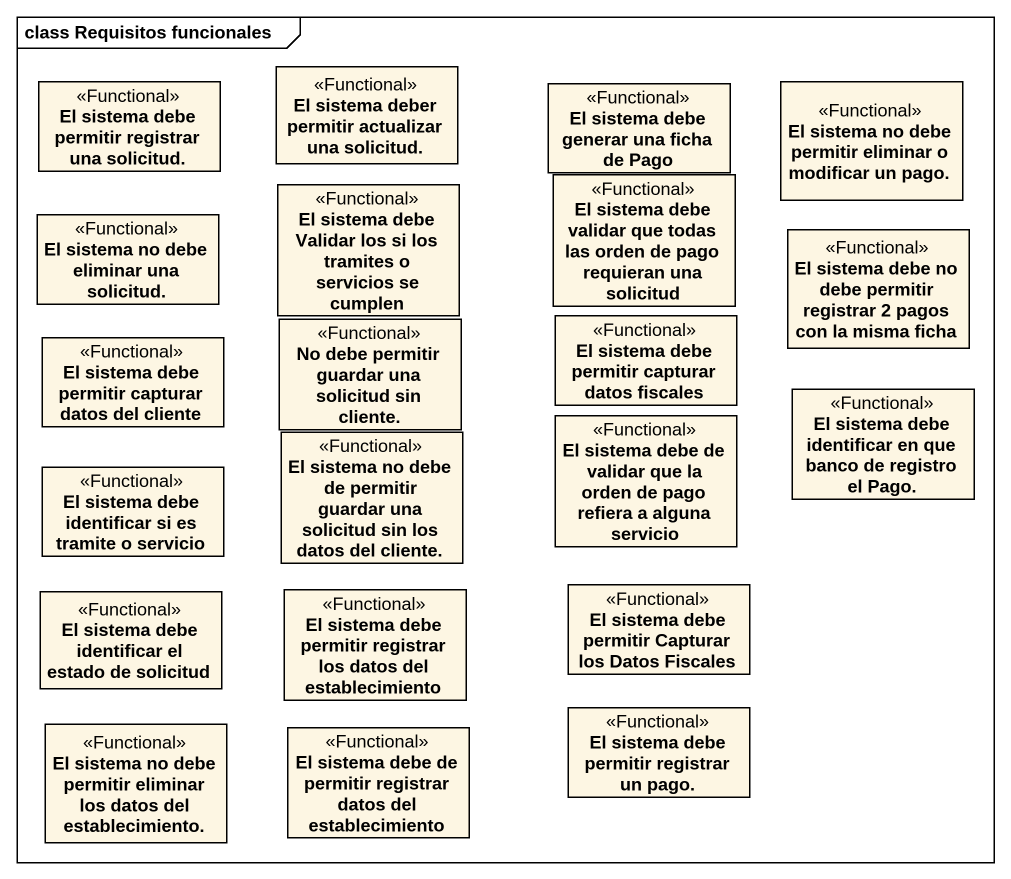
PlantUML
@startuml
mainframe class Requisitos funcionales
hide circle
hide empty members
class "El sistema debe permitir registrar una solicitud." as El_sistema_debe_permitir <<Functional>>
class "El sistema deber permitir actualizar una solicitud." as El_sistema_deber_permitir <<Functional>>
class "El sistema debe generar una ficha de Pago" as El_sistema_debe_generar_una <<Functional>>
class "El sistema no debe permitir eliminar o modificar un pago." as El_sistema_no_debe_permitir <<Functional>>
class "El sistema debe Validar los si los tramites o servicios se cumplen" as El_sistema_debe_Validar_los <<Functional>>
class "El sistema debe validar que todas las orden de pago requieran una solicitud" as El_sistema_debe_validar_que <<Functional>>
class "El sistema no debe eliminar una solicitud." as El_sistema_no_debe_eliminar <<Functional>>
class "El sistema debe no debe permitir registrar 2 pagos con la misma ficha" as El_sistema_debe_no_debe <<Functional>>
class "El sistema debe permitir capturar datos del cliente" as El_sistema_debe_permitir_2 <<Functional>>
class "No debe permitir guardar una solicitud sin cliente." as No_debe_permitir_guardar <<Functional>>
class "El sistema debe permitir capturar datos fiscales" as El_sistema_debe_permitir_3 <<Functional>>
class "El sistema debe de validar que la orden de pago refiera a alguna servicio" as El_sistema_debe_de_validar <<Functional>>
class "El sistema debe identificar en que banco de registro el Pago." as El_sistema_debe_identificar <<Functional>>
class "El sistema debe identificar si es tramite o servicio" as El_sistema_debe_identificar_2 <<Functional>>
class "El sistema no debe de permitir guardar una solicitud sin los datos del cliente." as El_sistema_no_debe_de <<Functional>>
class "El sistema debe identificar el estado de solicitud" as El_sistema_debe_identificar_3 <<Functional>>
class "El sistema debe permitir registrar los datos del establecimiento" as El_sistema_debe_permitir_4 <<Functional>>
class "El sistema debe permitir Capturar los Datos Fiscales" as El_sistema_debe_permitir_5 <<Functional>>
class "El sistema debe permitir registrar un pago." as El_sistema_debe_permitir_6 <<Functional>>
class "El sistema no debe permitir eliminar los datos del establecimiento." as El_sistema_no_debe_permitir_2 <<Functional>>
class "El sistema debe de permitir registrar datos del establecimiento" as El_sistema_debe_de_permitir <<Functional>>
@enduml
